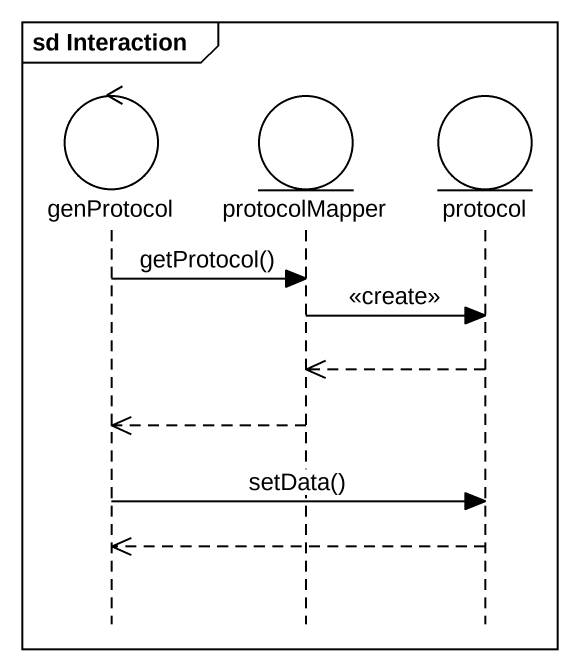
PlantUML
@startuml
mainframe sd Interaction
hide footbox
control genProtocol #FFFFFF
entity protocolMapper #FFFFFF
entity "protocol" as protocol_ #FFFFFF

genProtocol -> protocolMapper : getProtocol()
protocolMapper -> protocol_ : <<create>>
protocol_ -->> protocolMapper
protocolMapper -->> genProtocol
genProtocol -> protocol_ : setData()
protocol_ -->> genProtocol
@enduml
